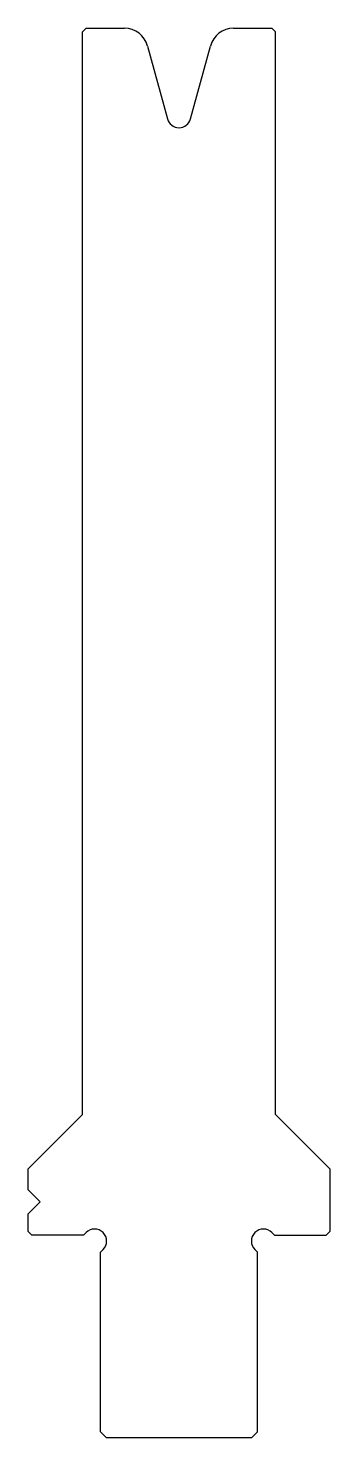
# Model space of a CAD drawing. Header units: metres. Extents: x -12 to 12, y -15 to 102.
import ezdxf

# ---------------------------------------------------------------- set-up
doc = ezdxf.new("R2010")
doc.units = ezdxf.units.M

msp = doc.modelspace()

# ---------------------------------------------------------------- linework, layer by layer
for p, q in [((-7.7, 101.8), (-8, 101.5)), ((-7.7, 101.8), (-4.530084, 101.8)), ((4.530084, 101.8), (7.7, 101.8)), ((8, 101.5), (7.7, 101.8)), ((-8, 11.8), (-8, 101.5)), ((8, 11.8), (8, 101.5)), ((-2.599731, 100.323199), (-0.965176, 94.292483)), ((0.965176, 94.292483), (2.599731, 100.323199)), ((-12.5, 7.3), (-8, 11.8)), ((12.5, 7.3), (8, 11.8)), ((-12.5, 5.55), (-12.5, 7.3)), ((12.5, 7.3), (12.5, 2.1)), ((-12.5, 5.55), (-11.5, 4.55)), ((-11.5, 4.55), (-12.5, 3.55)), ((-12.5, 2.1), (-12.5, 3.55)), ((-12.5, 2.1), (-12.2, 1.8)), ((-7.914214, 1.8), (-12.2, 1.8)), ((-7.707107, 2.007107), (-7.914214, 1.8)), ((7.707107, 2.007107), (7.914214, 1.8)), ((7.914214, 1.8), (12.2, 1.8)), ((12.2, 1.8), (12.5, 2.1)), ((-6.5, 0.385786), (-6.292893, 0.592893)), ((-6.5, -14.5), (-6.5, 0.385786)), ((6.5, 0.385786), (6.292893, 0.592893)), ((6.5, -14.5), (6.5, 0.385786)), ((-6.5, -14.5), (-6, -15)), ((6, -15), (-6, -15)), ((6, -15), (6.5, -14.5))]:
    msp.add_line(p, q)
for centre, radius, start, end in [((-4.530084, 99.8), 2, 15.165, 90), ((4.530084, 99.8), 2, 90, 164.835), ((0, 94.554082), 1, 195.165, 344.835), ((-7, 1.3), 1, 315, 135), ((7, 1.3), 1, 45, 225)]:
    msp.add_arc(centre, radius, start, end)

doc.saveas('drawing.dxf')
